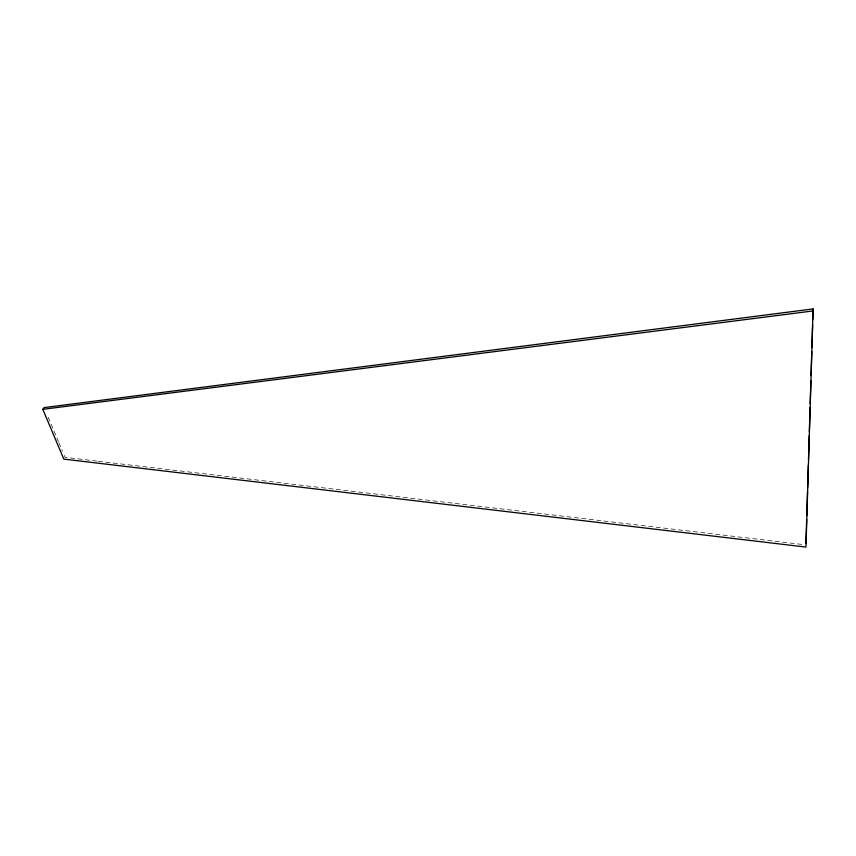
<?xml version="1.0" encoding="UTF-8"?>
<svg xmlns="http://www.w3.org/2000/svg" width="856" height="856" viewBox="0 0 856 856"><rect width="100%" height="100%" fill="white"/><g stroke="black" fill="none" stroke-linecap="round" stroke-linejoin="round"><path stroke-width="0.64" stroke-dasharray="4.28 3.21" d="M96.91 461.095L65.045 457.329L63.002 452.482M98.237 461.256L803.238 544.566M48.182 417.3L58.401 441.557M58.914 442.777L62.488 451.262"/><path stroke-width="1.28" d="M805.935 543.549L806.662 519.549M806.791 515.558L807.518 491.558M807.636 487.556L808.332 464.894M808.492 459.565L809.23 435.565M809.348 431.563L810.086 407.574M810.204 403.572L810.9 380.909M811.06 375.581L811.798 351.581M811.916 347.579L812.612 324.916M812.772 319.588L813.093 308.92L44.095 407.595L42.8 409.339L63.826 459.116L805.967 547.08L813.093 308.92M42.8 409.339L813.2 310.921"/></g></svg>
